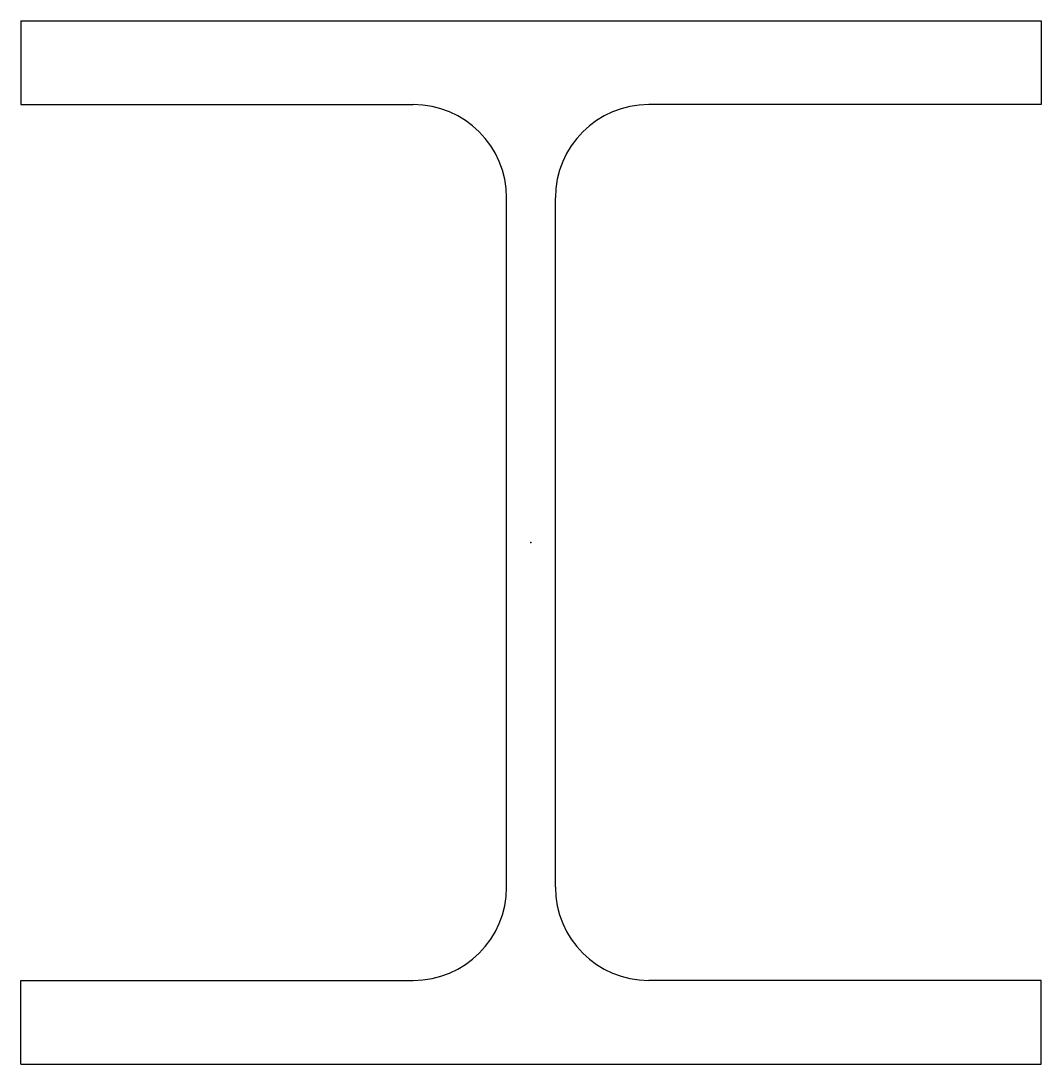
# Model space of a CAD drawing. Header units: millimetres. Extents: x -131 to 131, y -134 to 134.
import ezdxf

# ---------------------------------------------------------------- set-up
doc = ezdxf.new("R2010")
doc.units = ezdxf.units.MM
doc.layers.add('Profile', color=7, linetype='Continuous')

msp = doc.modelspace()

# ---------------------------------------------------------------- linework, layer by layer
at = {"layer": 'Profile'}
for p, q in [((-131, 134), (131, 134)), ((-131, 134), (-131, 112.5)), ((131, 134), (131, 112.5)), ((-131, 112.5), (-30.25, 112.5)), ((131, 112.5), (30.25, 112.5)), ((-6.25, -88.5), (-6.25, 88.5)), ((6.25, -88.5), (6.25, 88.5)), ((-131, -134), (-131, -112.5)), ((-131, -112.5), (-30.25, -112.5)), ((131, -112.5), (30.25, -112.5)), ((131, -134), (131, -112.5)), ((-131, -134), (131, -134))]:
    msp.add_line(p, q, dxfattribs=at)
for centre, start, end in [((-30.25, 88.5), 0, 90), ((-30.25, 88.5), 0, 90), ((30.25, 88.5), 90, 180), ((30.25, 88.5), 90, 180), ((-30.25, -88.5), 270, 0), ((30.25, -88.5), 180, 270)]:
    msp.add_arc(centre, 24, start, end, dxfattribs=at)
msp.add_point((0, 0), dxfattribs=at)

doc.saveas('drawing.dxf')
